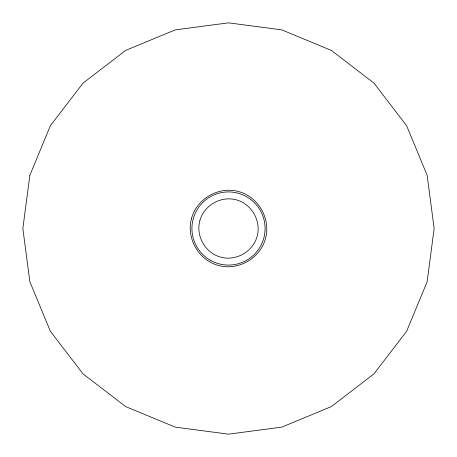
<?xml version="1.0" encoding="UTF-8"?>
<svg xmlns="http://www.w3.org/2000/svg" width="457" height="457" viewBox="0 0 457 457"><rect width="100%" height="100%" fill="white"/><g stroke="black" fill="none" stroke-linecap="round" stroke-linejoin="round"><path stroke-width="0.69" d="M29.859 175.277L22.85 228.5L29.859 281.723L50.401 331.325L83.083 373.917L125.675 406.599L175.277 427.141L228.5 434.15L281.723 427.141L331.325 406.599L373.917 373.917L406.599 331.325L427.141 281.723L434.15 228.5L427.141 175.277L406.599 125.675L373.917 83.083L331.325 50.401L281.723 29.859L228.5 22.85L175.277 29.859L125.675 50.401L83.083 83.083L50.401 125.675L29.859 175.277M191.494 218.583C186.068 238.354 198.749 260.324 218.583 265.506C238.354 270.932 260.324 258.251 265.506 238.417C270.932 218.646 258.251 196.676 238.417 191.494C218.646 186.068 196.676 198.749 191.494 218.583M199.829 220.817C195.619 236.138 205.444 253.155 220.817 257.171C236.138 261.381 253.155 251.556 257.171 236.183C261.381 220.862 251.556 203.845 236.183 199.829C220.862 195.619 203.845 205.444 199.829 220.817M210.214 260.176A36.577 36.577 0 0 0 265.077 228.5A36.577 36.577 0 0 0 210.214 196.824A36.577 36.577 0 0 0 210.214 260.176"/></g></svg>
